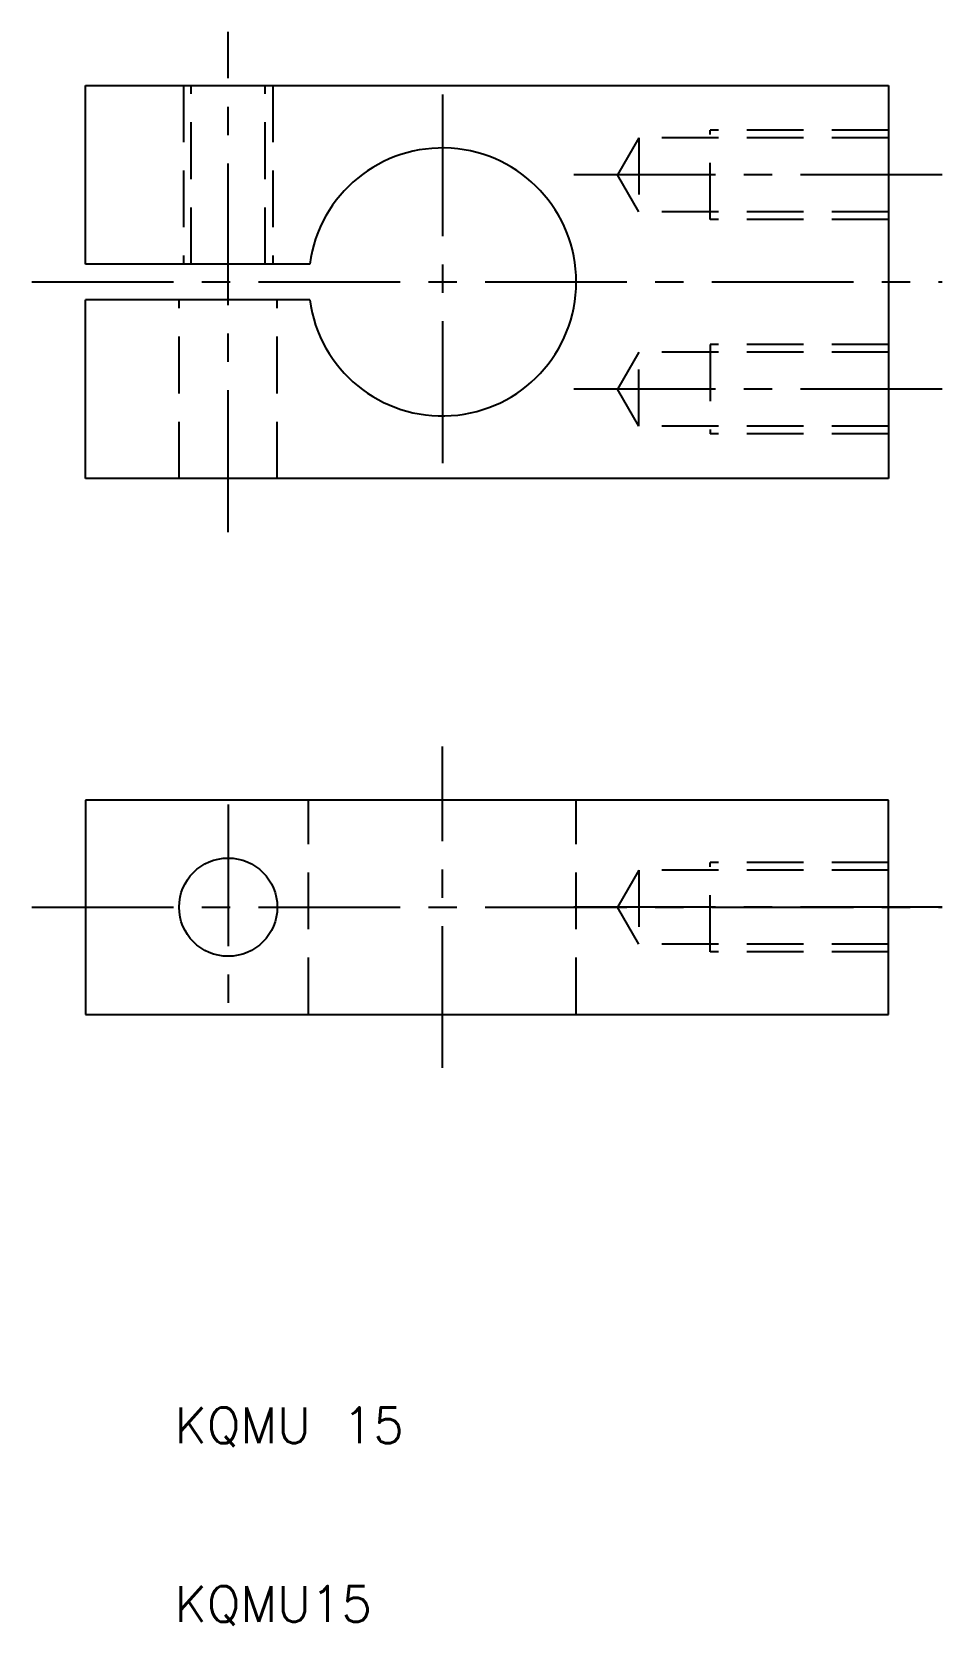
# Model space of a CAD drawing. Extents: x 2 to 53, y 9.8 to 99.
import ezdxf

# ---------------------------------------------------------------- set-up
doc = ezdxf.new("R2010")
doc.units = 0
doc.header["$LTSCALE"] = 0.25
doc.linetypes.add('CENTER', pattern=[50.8, 31.75, -6.35, 6.35, -6.35])
doc.linetypes.add('DASHED', pattern=[19.05, 12.7, -6.35])
doc.layers.get('0').update_dxf_attribs({"linetype": 'CONTINUOUS'})
doc.layers.add('CENTER', color=1, linetype='CENTER')
doc.styles.get("Standard").update_dxf_attribs({"font": 'txt.shx', "bigfont": 'extfont.shx'})

msp = doc.modelspace()

# ---------------------------------------------------------------- linework, layer by layer
for p, q in [((5, 96), (50, 96)), ((5, 86), (5, 96)), ((50, 96), (50, 74)), ((17.567, 86), (5, 86)), ((17.567, 84), (5, 84)), ((5, 74), (5, 84)), ((50, 74), (5, 74)), ((5, 56), (5, 44)), ((50, 56), (5, 56)), ((50, 44), (50, 56)), ((5, 44), (50, 44))]:
    msp.add_line(p, q)
at = {"color": 3, "linetype": 'DASHED'}
for p, q in [((10.5, 96), (10.5, 86)), ((10.933, 86), (10.933, 96)), ((15.067, 86), (15.067, 96)), ((15.5, 96), (15.5, 86)), ((36, 93.067), (34.807, 91)), ((50, 93.067), (36, 93.067)), ((36, 93.067), (36, 88.933)), ((50, 93.5), (40, 93.5)), ((40, 88.5), (40, 93.5)), ((36, 88.933), (34.807, 91)), ((50, 88.933), (36, 88.933)), ((50, 88.5), (40, 88.5)), ((10.25, 74), (10.25, 84)), ((15.75, 74), (15.75, 84)), ((50, 81.5), (40, 81.5)), ((40, 81.5), (40, 76.5)), ((36, 81.067), (34.807, 79)), ((50, 81.067), (36, 81.067)), ((36, 76.933), (36, 81.067)), ((36, 76.933), (34.807, 79)), ((50, 76.933), (36, 76.933)), ((50, 76.5), (40, 76.5)), ((17.5, 44), (17.5, 56)), ((32.5, 44), (32.5, 56)), ((36, 52.067), (34.807, 50)), ((50, 52.067), (36, 52.067)), ((36, 52.067), (36, 47.933)), ((50, 52.5), (40, 52.5)), ((40, 47.5), (40, 52.5)), ((36, 47.933), (34.807, 50)), ((50, 47.933), (36, 47.933)), ((50, 47.5), (40, 47.5))]:
    msp.add_line(p, q, dxfattribs=at)
msp.add_circle((13, 50), 2.75)
msp.add_arc((25, 85), 7.5, 187.66226, 172.33774)
at = {"layer": 'CENTER', "color": 1, "linetype": 'CENTER'}
for p, q in [((13, 71), (13, 99)), ((25, 95.5), (25, 74.5)), ((53, 91), (31.807, 91)), ((2, 85), (53, 85)), ((53, 79), (31.807, 79)), ((25, 41), (25, 59)), ((13, 55.75), (13, 44.25)), ((2, 50), (53, 50)), ((53, 50), (31.807, 50))]:
    msp.add_line(p, q, dxfattribs=at)

# ---------------------------------------------------------------- texts
for s, p in [('KQMU 15', (10, 20)), ('KQMU15', (10, 10))]:
    msp.add_text(s, height=2).set_placement(p)

doc.saveas('drawing.dxf')
